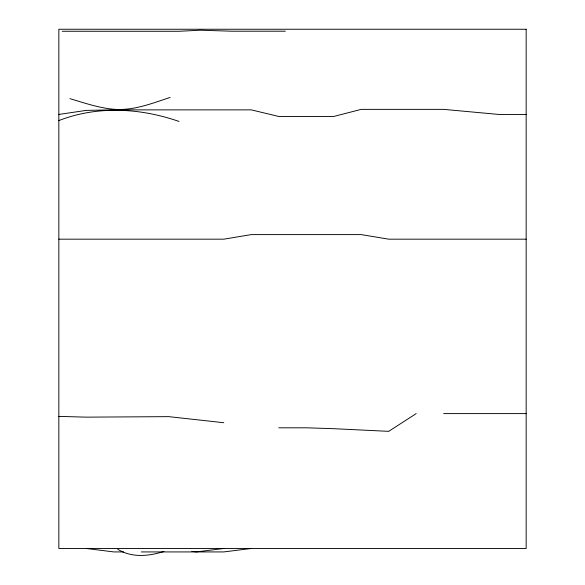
<?xml version="1.0" encoding="UTF-8"?>
<svg xmlns="http://www.w3.org/2000/svg" width="585" height="585" viewBox="0 0 585 585"><rect width="100%" height="100%" fill="white"/><g stroke="black" fill="none" stroke-linecap="round" stroke-linejoin="round"><path stroke-width="0.88" d="M416.198 413.602L388.711 431.35L333.735 428.688L306.248 427.803L278.752 427.803M170.111 97.424C152.1 103.377 133.819 110.675 114.477 109.322C99.172 108.086 84.598 103.018 69.973 98.675M58.844 120.583C97.593 105.483 140.224 107.984 179.01 121.439M163.99 551.421C149.021 556.284 131.647 557.995 117.753 549.242M58.844 114.433L86.331 110.382L113.826 109.87L251.265 109.87L278.752 116.466L333.735 116.466L361.223 109.366L443.686 109.366L498.669 114.433L526.156 114.433M223.777 548.481L196.289 551.926L191.858 551.37M251.265 548.481L223.777 551.926L141.314 551.926M58.844 239.17L223.777 239.17L251.265 234.607L361.223 234.607L388.711 239.17L526.156 239.17M443.686 413.602L526.156 413.602M123.581 551.926L113.826 551.926L86.331 548.481M285.334 31.202L232.216 31.217L200.341 30.208L179.09 31.276L62.229 31.261M58.844 416.388L86.331 417.149L168.802 416.644L223.777 422.728M526.156 29.25L58.844 29.25L58.844 548.481L526.156 548.481L526.156 29.25"/></g></svg>
